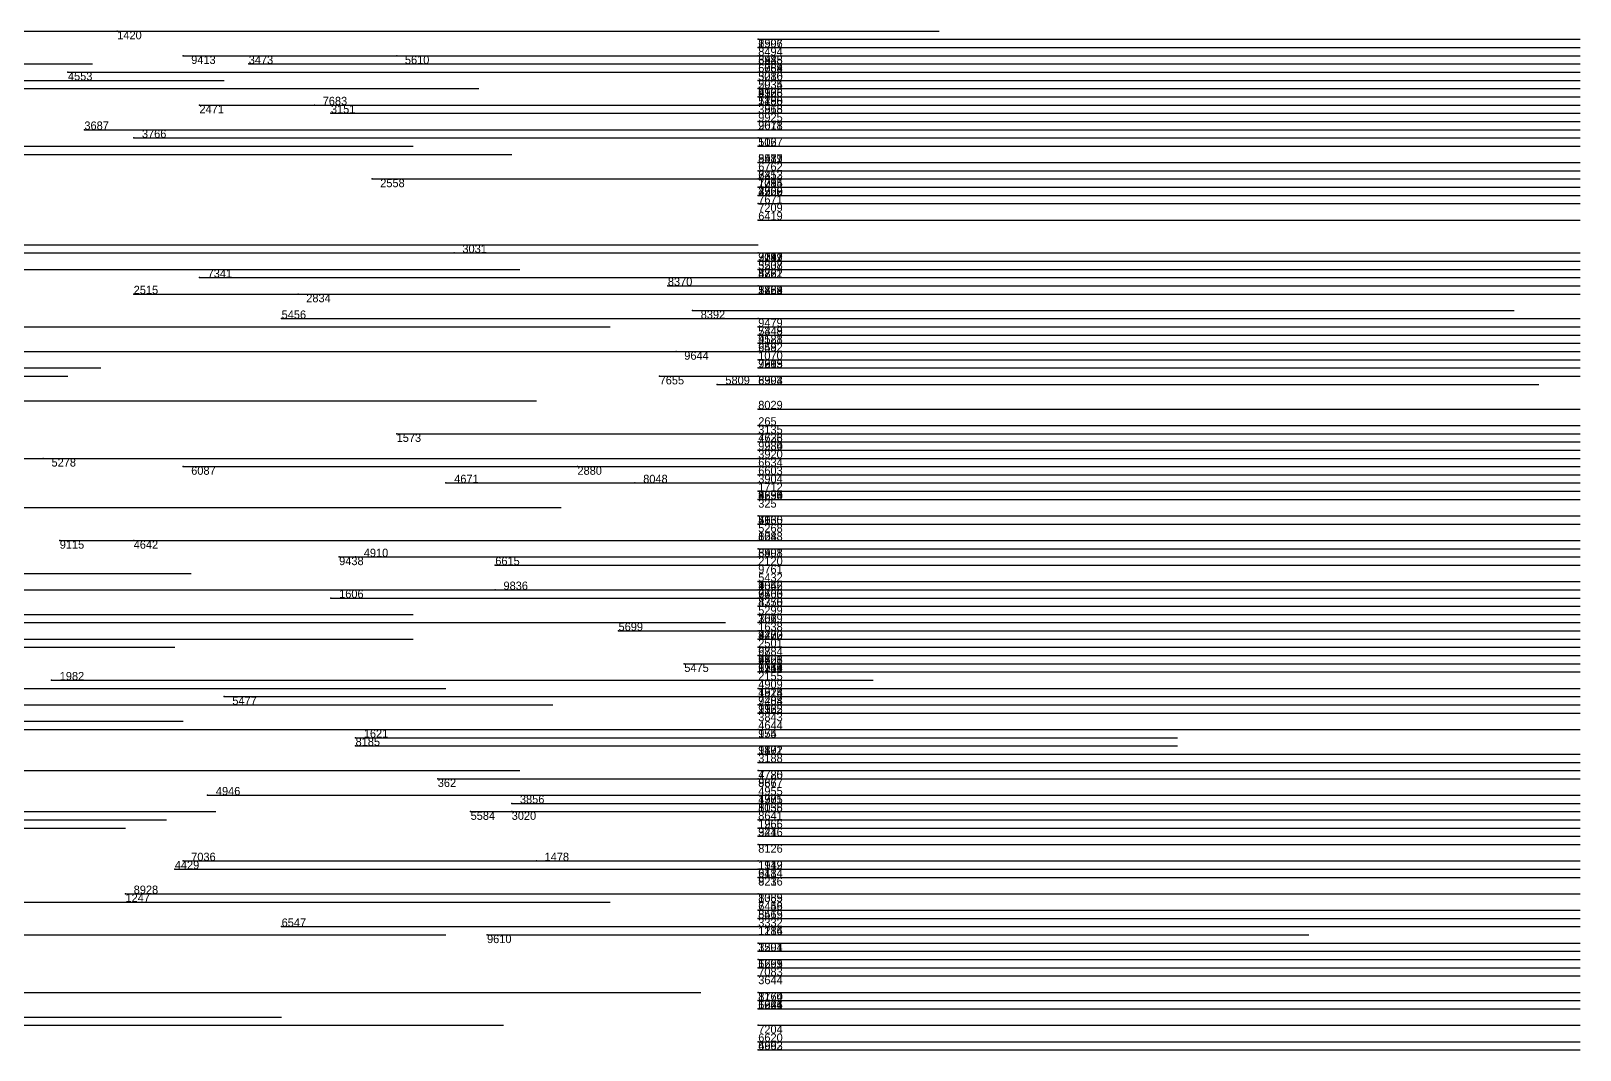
# Model space of a CAD drawing. Extents: x 0 to 1.1, y 0 to 1.
# Drawn here: x 0.9115 to 1.1, y 0.263 to 0.387 of the extents above; entities that cross this region are included whole.
import ezdxf

# ---------------------------------------------------------------- set-up
doc = ezdxf.new("R2010")
doc.units = 0
for name, color, linetype in [('Normals', 1, 'CONTINUOUS'), ('Source_points', 5, 'CONTINUOUS'), ('Text', 3, 'CONTINUOUS')]:
    doc.layers.add(name, color=color, linetype=linetype)

msp = doc.modelspace()

# ---------------------------------------------------------------- linework, layer by layer
at = {"layer": 'Normals', "color": 1}
for p, q in [((0.845, 0.387), (0.945, 0.387)), ((0.922, 0.387, 1), (1.022, 0.387, 1)), ((1, 0.386, 0.827), (1.1, 0.386, 0.827)), ((1, 0.386, 0.888), (1.1, 0.386, 0.888)), ((1, 0.386, 0.52), (1.1, 0.386, 0.52)), ((1, 0.385, 0.668), (1.1, 0.385, 0.668)), ((0.819, 0.383), (0.919, 0.383)), ((0.93, 0.384), (1.03, 0.384)), ((0.938, 0.383), (1.038, 0.383)), ((0.956, 0.384, 1), (1.056, 0.384, 1)), ((1, 0.384, 0.415), (1.1, 0.384, 0.415)), ((1, 0.384, 0.949), (1.1, 0.384, 0.949)), ((1, 0.383, 0.197), (1.1, 0.383, 0.197)), ((1, 0.383, 0.79), (1.1, 0.383, 0.79)), ((1, 0.383, 0.305), (1.1, 0.383, 0.305)), ((1, 0.383, 0.82), (1.1, 0.383, 0.82)), ((0.831, 0.381), (0.931, 0.381)), ((0.836, 0.381, 1), (0.935, 0.381, 1)), ((0.916, 0.382, 1), (1.016, 0.382, 1)), ((1, 0.382, 0.364), (1.1, 0.382, 0.364)), ((1, 0.382, 0.395), (1.1, 0.382, 0.395)), ((1, 0.381, 0.879), (1.1, 0.381, 0.879)), ((1, 0.381, 0.927), (1.1, 0.381, 0.927)), ((1, 0.381, 0.825), (1.1, 0.381, 0.825)), ((0.866, 0.38), (0.966, 0.38)), ((1, 0.38, 0.727), (1.1, 0.38, 0.727)), ((1, 0.379, 0.468), (1.1, 0.379, 0.468)), ((1, 0.379, 0.407), (1.1, 0.379, 0.407)), ((1, 0.379, 0.185), (1.1, 0.379, 0.185)), ((1, 0.379, 0.765), (1.1, 0.379, 0.765)), ((1, 0.379, 0.253), (1.1, 0.379, 0.253)), ((0.932, 0.378), (1.032, 0.378)), ((0.946, 0.378, 1), (1.046, 0.378, 1)), ((1, 0.378, 0.036), (1.1, 0.378, 0.036)), ((1, 0.378, 0.134), (1.1, 0.378, 0.134)), ((0.948, 0.377, 1), (1.048, 0.377, 1)), ((1, 0.377, 0.637), (1.1, 0.377, 0.637)), ((1, 0.376, 0.38), (1.1, 0.376, 0.38)), ((1, 0.376, 0.093), (1.1, 0.376, 0.093)), ((0.918, 0.375, 1), (1.018, 0.375, 1)), ((0.924, 0.374, 1), (1.024, 0.374, 1)), ((1, 0.375, 0.898), (1.1, 0.375, 0.898)), ((1, 0.374, 0.809), (1.1, 0.374, 0.809)), ((0.858, 0.373, 1), (0.958, 0.373, 1)), ((0.87, 0.372, 1), (0.97, 0.372, 1)), ((1, 0.373, 0.86), (1.1, 0.373, 0.86)), ((1, 0.371, 0.142), (1.1, 0.371, 0.142)), ((1, 0.371, 0.224), (1.1, 0.371, 0.224)), ((1, 0.371, 0.751), (1.1, 0.371, 0.751)), ((1, 0.371, 0.516), (1.1, 0.371, 0.516)), ((1, 0.37, 0.6), (1.1, 0.37, 0.6)), ((1, 0.37, 0.535), (1.1, 0.37, 0.535)), ((0.953, 0.369), (1.053, 0.369)), ((1, 0.369, 0.01), (1.1, 0.369, 0.01)), ((1, 0.369, 0.146), (1.1, 0.369, 0.146)), ((1, 0.369, 0.475), (1.1, 0.369, 0.475)), ((1, 0.368, 0.152), (1.1, 0.368, 0.152)), ((1, 0.368, 0.059), (1.1, 0.368, 0.059)), ((1, 0.368, 0.949), (1.1, 0.368, 0.949)), ((1, 0.368, 0.581), (1.1, 0.368, 0.581)), ((1, 0.368, 0.996), (1.1, 0.368, 0.996)), ((1, 0.368, 0.885), (1.1, 0.368, 0.885)), ((1, 0.367, 0.185), (1.1, 0.367, 0.185)), ((1, 0.367, 0.557), (1.1, 0.367, 0.557)), ((1, 0.366, 0.802), (1.1, 0.366, 0.802)), ((1, 0.364, 0.297), (1.1, 0.364, 0.297)), ((0.9, 0.361, 1), (1, 0.361, 1)), ((0.868, 0.36, 1), (0.968, 0.36, 1)), ((0.963, 0.36), (1.063, 0.36)), ((1, 0.36, 0.317), (1.1, 0.36, 0.317)), ((1, 0.36, 0.286), (1.1, 0.36, 0.286)), ((1, 0.36, 0.837), (1.1, 0.36, 0.837)), ((1, 0.359, 0.822), (1.1, 0.359, 0.822)), ((0.853, 0.358, 1), (0.953, 0.358, 1)), ((0.871, 0.358, 1), (0.971, 0.358, 1)), ((0.932, 0.357, 1), (1.032, 0.357, 1)), ((1, 0.358, 0.952), (1.1, 0.358, 0.952)), ((1, 0.358, 0.668), (1.1, 0.358, 0.668)), ((1, 0.358, 0.71), (1.1, 0.358, 0.71)), ((1, 0.357, 0.313), (1.1, 0.357, 0.313)), ((1, 0.357, 0.924), (1.1, 0.357, 0.924)), ((0.924, 0.355), (1.024, 0.355)), ((0.944, 0.355), (1.044, 0.355)), ((0.989, 0.356, 1), (1.089, 0.356, 1)), ((1, 0.356, 0.745), (1.1, 0.356, 0.745)), ((1, 0.356, 0.969), (1.1, 0.356, 0.969)), ((1, 0.355, 0.158), (1.1, 0.355, 0.158)), ((1, 0.355, 0.901), (1.1, 0.355, 0.901)), ((0.992, 0.353), (1.092, 0.353)), ((0.882, 0.351), (0.982, 0.351)), ((0.942, 0.352, 1), (1.042, 0.352, 1)), ((1, 0.352, 0.108), (1.1, 0.352, 0.108)), ((1, 0.351, 0.892), (1.1, 0.351, 0.892)), ((1, 0.35, 0.713), (1.1, 0.35, 0.713)), ((1, 0.35, 0.818), (1.1, 0.35, 0.818)), ((1, 0.349, 0.714), (1.1, 0.349, 0.714)), ((1, 0.349, 0.152), (1.1, 0.349, 0.152)), ((1, 0.349, 0.478), (1.1, 0.349, 0.478)), ((0.905, 0.348, 1), (1.005, 0.348, 1)), ((0.99, 0.348, 1), (1.09, 0.348, 1)), ((1, 0.348, 0.963), (1.1, 0.348, 0.963)), ((1, 0.347, 0.227), (1.1, 0.347, 0.227)), ((0.817, 0.345, 1), (0.916, 0.345, 1)), ((0.821, 0.346, 1), (0.92, 0.346, 1)), ((0.988, 0.345, 1), (1.088, 0.345, 1)), ((1, 0.346, 0.572), (1.1, 0.346, 0.572)), ((1, 0.346, 0.299), (1.1, 0.346, 0.299)), ((1, 0.346, 0.993), (1.1, 0.346, 0.993)), ((1, 0.345, 0.489), (1.1, 0.345, 0.489)), ((1, 0.345, 0.936), (1.1, 0.345, 0.936)), ((0.995, 0.344), (1.095, 0.344)), ((0.873, 0.342), (0.973, 0.342)), ((1, 0.341, 0.254), (1.1, 0.341, 0.254)), ((0.956, 0.338, 1), (1.056, 0.338, 1)), ((1, 0.339, 0.417), (1.1, 0.339, 0.417)), ((1, 0.338, 0.242), (1.1, 0.338, 0.242)), ((1, 0.338, 0.745), (1.1, 0.338, 0.745)), ((1, 0.337, 0.566), (1.1, 0.337, 0.566)), ((1, 0.336, 0.219), (1.1, 0.336, 0.219)), ((1, 0.336, 0.965), (1.1, 0.336, 0.965)), ((0.853, 0.335, 1), (0.953, 0.335, 1)), ((0.897, 0.335), (0.997, 0.335)), ((0.913, 0.335, 1), (1.013, 0.335, 1)), ((0.93, 0.334, 1), (1.03, 0.334, 1)), ((0.978, 0.334), (1.078, 0.334)), ((1, 0.335, 0.398), (1.1, 0.335, 0.398)), ((1, 0.335, 0.921), (1.1, 0.335, 0.921)), ((1, 0.334, 0.574), (1.1, 0.334, 0.574)), ((0.962, 0.332, 1), (1.062, 0.332, 1)), ((0.985, 0.332, 1), (1.085, 0.332, 1)), ((1, 0.333, 0.347), (1.1, 0.333, 0.347)), ((1, 0.332, 0.841), (1.1, 0.332, 0.841)), ((1, 0.331, 0.113), (1.1, 0.331, 0.113)), ((1, 0.331, 0.943), (1.1, 0.331, 0.943)), ((1, 0.33, 0.286), (1.1, 0.33, 0.286)), ((1, 0.33, 0.344), (1.1, 0.33, 0.344)), ((1, 0.33, 0.782), (1.1, 0.33, 0.782)), ((1, 0.33, 0.73), (1.1, 0.33, 0.73)), ((1, 0.33, 0.704), (1.1, 0.33, 0.704)), ((0.876, 0.329, 1), (0.976, 0.329, 1)), ((1, 0.328, 0.164), (1.1, 0.328, 0.164)), ((1, 0.327, 0.677), (1.1, 0.327, 0.677)), ((1, 0.327, 0.518), (1.1, 0.327, 0.518)), ((1, 0.327, 0.946), (1.1, 0.327, 0.946)), ((0.915, 0.325, 1), (1.015, 0.325, 1)), ((0.924, 0.325, 1), (1.024, 0.325, 1)), ((1, 0.325, 0.445), (1.1, 0.325, 0.445)), ((1, 0.325, 0.312), (1.1, 0.325, 0.312)), ((1, 0.325, 0.375), (1.1, 0.325, 0.375)), ((0.949, 0.323, 1), (1.049, 0.323, 1)), ((0.951, 0.323), (1.051, 0.323)), ((1, 0.324, 0.404), (1.1, 0.324, 0.404)), ((1, 0.324, 0.262), (1.1, 0.324, 0.262)), ((1, 0.323, 0.028), (1.1, 0.323, 0.028)), ((0.831, 0.321), (0.931, 0.321)), ((0.968, 0.322), (1.068, 0.322)), ((1, 0.322, 0.362), (1.1, 0.322, 0.362)), ((1, 0.322, 0.462), (1.1, 0.322, 0.462)), ((0.87, 0.319), (0.97, 0.319)), ((0.968, 0.319), (1.068, 0.319)), ((1, 0.32, 0.543), (1.1, 0.32, 0.543)), ((1, 0.319, 0.491), (1.1, 0.319, 0.491)), ((1, 0.319, 0.746), (1.1, 0.319, 0.746)), ((1, 0.319, 0.938), (1.1, 0.319, 0.938)), ((1, 0.319, 0.752), (1.1, 0.319, 0.752)), ((0.948, 0.318, 1), (1.048, 0.318, 1)), ((1, 0.318, 0.251), (1.1, 0.318, 0.251)), ((1, 0.318, 0.4), (1.1, 0.318, 0.4)), ((1, 0.318, 0.505), (1.1, 0.318, 0.505)), ((1, 0.318, 0.381), (1.1, 0.318, 0.381)), ((1, 0.317, 0.394), (1.1, 0.317, 0.394)), ((0.858, 0.316), (0.958, 0.316)), ((0.896, 0.315), (0.996, 0.315)), ((1, 0.316, 0.664), (1.1, 0.316, 0.664)), ((1, 0.316, 0.007), (1.1, 0.316, 0.007)), ((1, 0.315, 0.29), (1.1, 0.315, 0.29)), ((0.858, 0.313), (0.958, 0.313)), ((0.983, 0.314), (1.083, 0.314)), ((1, 0.314, 0.932), (1.1, 0.314, 0.932)), ((1, 0.314, 0.724), (1.1, 0.314, 0.724)), ((1, 0.314, 0.682), (1.1, 0.314, 0.682)), ((1, 0.314, 0.051), (1.1, 0.314, 0.051)), ((1, 0.313, 0.302), (1.1, 0.313, 0.302)), ((0.829, 0.312, 1), (0.929, 0.312, 1)), ((1, 0.312, 0.786), (1.1, 0.312, 0.786)), ((1, 0.312, 0.088), (1.1, 0.312, 0.088)), ((0.991, 0.31), (1.091, 0.31)), ((1, 0.311, 0.598), (1.1, 0.311, 0.598)), ((1, 0.311, 0.274), (1.1, 0.311, 0.274)), ((1, 0.311, 0.911), (1.1, 0.311, 0.911)), ((1, 0.311, 0.173), (1.1, 0.311, 0.173)), ((1, 0.31, 0.791), (1.1, 0.31, 0.791)), ((1, 0.31, 0.356), (1.1, 0.31, 0.356)), ((1, 0.31, 0.58), (1.1, 0.31, 0.58)), ((1, 0.31, 0.03), (1.1, 0.31, 0.03)), ((1, 0.31, 0.94), (1.1, 0.31, 0.94)), ((0.914, 0.308, 1), (1.014, 0.308, 1)), ((1, 0.309, 0.903), (1.1, 0.309, 0.903)), ((1, 0.309, 0.665), (1.1, 0.309, 0.665)), ((1, 0.309, 0.717), (1.1, 0.309, 0.717)), ((0.862, 0.307), (0.962, 0.307)), ((0.935, 0.306, 1), (1.035, 0.306, 1)), ((1, 0.307, 0.878), (1.1, 0.307, 0.878)), ((1, 0.307, 0.591), (1.1, 0.307, 0.591)), ((1, 0.306, 0.762), (1.1, 0.306, 0.762)), ((1, 0.306, 0.707), (1.1, 0.306, 0.707)), ((1, 0.306, 0.511), (1.1, 0.306, 0.511)), ((0.875, 0.305, 1), (0.975, 0.305, 1)), ((1, 0.305, 0.033), (1.1, 0.305, 0.033)), ((1, 0.305, 0.257), (1.1, 0.305, 0.257)), ((1, 0.305, 0.748), (1.1, 0.305, 0.748)), ((1, 0.304, 0.903), (1.1, 0.304, 0.903)), ((1, 0.304, 0.958), (1.1, 0.304, 0.958)), ((0.83, 0.303, 1), (0.93, 0.303, 1)), ((0.9, 0.302, 1), (1, 0.302, 1)), ((1, 0.302, 0.151), (1.1, 0.302, 0.151)), ((1, 0.302, 0.182), (1.1, 0.302, 0.182)), ((1, 0.302, 0.092), (1.1, 0.302, 0.092)), ((0.951, 0.301), (1.051, 0.301)), ((0.951, 0.3), (1.051, 0.3)), ((1, 0.299, 0.729), (1.1, 0.299, 0.729)), ((1, 0.299, 0.977), (1.1, 0.299, 0.977)), ((1, 0.299, 0.561), (1.1, 0.299, 0.561)), ((1, 0.298, 0.646), (1.1, 0.298, 0.646)), ((0.871, 0.297, 1), (0.971, 0.297, 1)), ((0.961, 0.296, 1), (1.061, 0.296, 1)), ((1, 0.297, 0.165), (1.1, 0.297, 0.165)), ((1, 0.296, 0.549), (1.1, 0.296, 0.549)), ((1, 0.296, 0.87), (1.1, 0.296, 0.87)), ((1, 0.296, 0.852), (1.1, 0.296, 0.852)), ((0.933, 0.294), (1.033, 0.294)), ((0.97, 0.293), (1.07, 0.293)), ((1, 0.294, 0.808), (1.1, 0.294, 0.808)), ((1, 0.294, 0.352), (1.1, 0.294, 0.352)), ((1, 0.293, 0.158), (1.1, 0.293, 0.158)), ((1, 0.293, 0.917), (1.1, 0.293, 0.917)), ((1, 0.293, 0.496), (1.1, 0.293, 0.496)), ((1, 0.293, 0.247), (1.1, 0.293, 0.247)), ((1, 0.293, 0.454), (1.1, 0.293, 0.454)), ((0.828, 0.291), (0.928, 0.291)), ((0.834, 0.292), (0.934, 0.292)), ((0.965, 0.292, 1), (1.065, 0.292, 1)), ((0.97, 0.292), (1.07, 0.292)), ((1, 0.292, 0.664), (1.1, 0.292, 0.664)), ((1, 0.291, 0.977), (1.1, 0.291, 0.977)), ((0.823, 0.29, 1), (0.923, 0.29, 1)), ((1, 0.29, 0.006), (1.1, 0.29, 0.006)), ((1, 0.29, 0.382), (1.1, 0.29, 0.382)), ((1, 0.29, 0.688), (1.1, 0.29, 0.688)), ((1, 0.289, 0.122), (1.1, 0.289, 0.122)), ((1, 0.288, 0.499), (1.1, 0.288, 0.499)), ((0.929, 0.285, 1), (1.029, 0.285, 1)), ((0.93, 0.286), (1.03, 0.286)), ((0.973, 0.286, 1), (1.073, 0.286, 1)), ((1, 0.286, 0.102), (1.1, 0.286, 0.102)), ((1, 0.285, 0.32), (1.1, 0.285, 0.32)), ((1, 0.285, 0.733), (1.1, 0.285, 0.733)), ((1, 0.285, 0.991), (1.1, 0.285, 0.991)), ((1, 0.284, 0.879), (1.1, 0.284, 0.879)), ((1, 0.284, 0.724), (1.1, 0.284, 0.724)), ((0.882, 0.281), (0.982, 0.281)), ((0.923, 0.282, 1), (1.023, 0.282, 1)), ((0.923, 0.282, 1), (1.023, 0.282, 1)), ((1, 0.282, 0.072), (1.1, 0.282, 0.072)), ((1, 0.282, 0.286), (1.1, 0.282, 0.286)), ((1, 0.28, 0.717), (1.1, 0.28, 0.717)), ((1, 0.28, 0.119), (1.1, 0.28, 0.119)), ((1, 0.28, 0.201), (1.1, 0.28, 0.201)), ((1, 0.279, 0.548), (1.1, 0.279, 0.548)), ((1, 0.279, 0.865), (1.1, 0.279, 0.865)), ((0.942, 0.278, 1), (1.042, 0.278, 1)), ((1, 0.278, 0.946), (1.1, 0.278, 0.946)), ((1, 0.278, 0.453), (1.1, 0.278, 0.453)), ((0.862, 0.277), (0.962, 0.277)), ((0.967, 0.277), (1.067, 0.277)), ((1, 0.276, 0.522), (1.1, 0.276, 0.522)), ((1, 0.275, 0.116), (1.1, 0.275, 0.116)), ((1, 0.274, 0.761), (1.1, 0.274, 0.761)), ((1, 0.273, 0.865), (1.1, 0.273, 0.865)), ((1, 0.273, 0.552), (1.1, 0.273, 0.552)), ((1, 0.273, 0.347), (1.1, 0.273, 0.347)), ((1, 0.272, 0.127), (1.1, 0.272, 0.127)), ((0.893, 0.27, 1), (0.993, 0.27, 1)), ((1, 0.27, 0.629), (1.1, 0.27, 0.629)), ((1, 0.269, 0.019), (1.1, 0.269, 0.019)), ((1, 0.269, 0.526), (1.1, 0.269, 0.526)), ((1, 0.269, 0.63), (1.1, 0.269, 0.63)), ((1, 0.269, 0.003), (1.1, 0.269, 0.003)), ((1, 0.268, 0.031), (1.1, 0.268, 0.031)), ((0.842, 0.267, 1), (0.942, 0.267, 1)), ((0.869, 0.266), (0.969, 0.266)), ((1, 0.266, 0.91), (1.1, 0.266, 0.91)), ((1, 0.264, 0.561), (1.1, 0.264, 0.561)), ((1, 0.264, 0.377), (1.1, 0.264, 0.377)), ((1, 0.263, 0.748), (1.1, 0.263, 0.748))]:
    msp.add_line(p, q, dxfattribs=at)
at = {"layer": 'Source_points', "color": 5}
for p in [(0.922, 0.387, 1), (1, 0.386, 0.827), (1, 0.386, 0.888), (1, 0.386, 0.52), (1, 0.385, 0.668), (0.93, 0.384), (0.938, 0.383), (0.956, 0.384, 1), (1, 0.384, 0.415), (1, 0.384, 0.949), (1, 0.383, 0.197), (1, 0.383, 0.79), (1, 0.383, 0.305), (1, 0.383, 0.82), (0.916, 0.382, 1), (1, 0.382, 0.364), (1, 0.382, 0.395), (1, 0.381, 0.879), (1, 0.381, 0.927), (1, 0.381, 0.825), (1, 0.38, 0.727), (1, 0.379, 0.468), (1, 0.379, 0.407), (1, 0.379, 0.185), (1, 0.379, 0.765), (1, 0.379, 0.253), (0.932, 0.378), (0.946, 0.378, 1), (1, 0.378, 0.036), (1, 0.378, 0.134), (0.948, 0.377, 1), (1, 0.377, 0.637), (1, 0.376, 0.38), (1, 0.376, 0.093), (0.918, 0.375, 1), (0.924, 0.374, 1), (1, 0.375, 0.898), (1, 0.374, 0.809), (1, 0.373, 0.86), (1, 0.371, 0.142), (1, 0.371, 0.224), (1, 0.371, 0.751), (1, 0.371, 0.516), (1, 0.37, 0.6), (1, 0.37, 0.535), (0.953, 0.369), (1, 0.369, 0.01), (1, 0.369, 0.146), (1, 0.369, 0.475), (1, 0.368, 0.152), (1, 0.368, 0.059), (1, 0.368, 0.949), (1, 0.368, 0.581), (1, 0.368, 0.996), (1, 0.368, 0.885), (1, 0.367, 0.185), (1, 0.367, 0.557), (1, 0.366, 0.802), (1, 0.364, 0.297), (0.963, 0.36), (1, 0.36, 0.317), (1, 0.36, 0.286), (1, 0.36, 0.837), (1, 0.359, 0.822), (0.932, 0.357, 1), (1, 0.358, 0.952), (1, 0.358, 0.668), (1, 0.358, 0.71), (1, 0.357, 0.313), (1, 0.357, 0.924), (0.924, 0.355), (0.944, 0.355), (0.989, 0.356, 1), (1, 0.356, 0.745), (1, 0.356, 0.969), (1, 0.355, 0.158), (1, 0.355, 0.901), (0.992, 0.353), (0.942, 0.352, 1), (1, 0.352, 0.108), (1, 0.351, 0.892), (1, 0.35, 0.713), (1, 0.35, 0.818), (1, 0.349, 0.714), (1, 0.349, 0.152), (1, 0.349, 0.478), (0.99, 0.348, 1), (1, 0.348, 0.963), (1, 0.347, 0.227), (0.988, 0.345, 1), (1, 0.346, 0.572), (1, 0.346, 0.299), (1, 0.346, 0.993), (1, 0.345, 0.489), (1, 0.345, 0.936), (0.995, 0.344), (1, 0.341, 0.254), (0.956, 0.338, 1), (1, 0.339, 0.417), (1, 0.338, 0.242), (1, 0.338, 0.745), (1, 0.337, 0.566), (1, 0.336, 0.219), (1, 0.336, 0.965), (0.913, 0.335, 1), (0.93, 0.334, 1), (0.978, 0.334), (1, 0.335, 0.398), (1, 0.335, 0.921), (1, 0.334, 0.574), (0.962, 0.332, 1), (0.985, 0.332, 1), (1, 0.333, 0.347), (1, 0.332, 0.841), (1, 0.331, 0.113), (1, 0.331, 0.943), (1, 0.33, 0.286), (1, 0.33, 0.344), (1, 0.33, 0.782), (1, 0.33, 0.73), (1, 0.33, 0.704), (1, 0.328, 0.164), (1, 0.327, 0.677), (1, 0.327, 0.518), (1, 0.327, 0.946), (0.915, 0.325, 1), (0.924, 0.325, 1), (1, 0.325, 0.445), (1, 0.325, 0.312), (1, 0.325, 0.375), (0.949, 0.323, 1), (0.951, 0.323), (1, 0.324, 0.404), (1, 0.324, 0.262), (1, 0.323, 0.028), (0.968, 0.322), (1, 0.322, 0.362), (1, 0.322, 0.462), (0.968, 0.319), (1, 0.32, 0.543), (1, 0.319, 0.491), (1, 0.319, 0.746), (1, 0.319, 0.938), (1, 0.319, 0.752), (0.948, 0.318, 1), (1, 0.318, 0.251), (1, 0.318, 0.4), (1, 0.318, 0.505), (1, 0.318, 0.381), (1, 0.317, 0.394), (1, 0.316, 0.664), (1, 0.316, 0.007), (1, 0.315, 0.29), (0.983, 0.314), (1, 0.314, 0.932), (1, 0.314, 0.724), (1, 0.314, 0.682), (1, 0.314, 0.051), (1, 0.313, 0.302), (1, 0.312, 0.786), (1, 0.312, 0.088), (0.991, 0.31), (1, 0.311, 0.598), (1, 0.311, 0.274), (1, 0.311, 0.911), (1, 0.311, 0.173), (1, 0.31, 0.791), (1, 0.31, 0.356), (1, 0.31, 0.58), (1, 0.31, 0.03), (1, 0.31, 0.94), (0.914, 0.308, 1), (1, 0.309, 0.903), (1, 0.309, 0.665), (1, 0.309, 0.717), (0.935, 0.306, 1), (1, 0.307, 0.878), (1, 0.307, 0.591), (1, 0.306, 0.762), (1, 0.306, 0.707), (1, 0.306, 0.511), (1, 0.305, 0.033), (1, 0.305, 0.257), (1, 0.305, 0.748), (1, 0.304, 0.903), (1, 0.304, 0.958), (1, 0.302, 0.151), (1, 0.302, 0.182), (1, 0.302, 0.092), (0.951, 0.301), (0.951, 0.3), (1, 0.299, 0.729), (1, 0.299, 0.977), (1, 0.299, 0.561), (1, 0.298, 0.646), (0.961, 0.296, 1), (1, 0.297, 0.165), (1, 0.296, 0.549), (1, 0.296, 0.87), (1, 0.296, 0.852), (0.933, 0.294), (0.97, 0.293), (1, 0.294, 0.808), (1, 0.294, 0.352), (1, 0.293, 0.158), (1, 0.293, 0.917), (1, 0.293, 0.496), (1, 0.293, 0.247), (1, 0.293, 0.454), (0.965, 0.292, 1), (0.97, 0.292), (1, 0.292, 0.664), (1, 0.291, 0.977), (1, 0.29, 0.006), (1, 0.29, 0.382), (1, 0.29, 0.688), (1, 0.289, 0.122), (1, 0.288, 0.499), (0.929, 0.285, 1), (0.93, 0.286), (0.973, 0.286, 1), (1, 0.286, 0.102), (1, 0.285, 0.32), (1, 0.285, 0.733), (1, 0.285, 0.991), (1, 0.284, 0.879), (1, 0.284, 0.724), (0.923, 0.282, 1), (0.923, 0.282, 1), (1, 0.282, 0.072), (1, 0.282, 0.286), (1, 0.28, 0.717), (1, 0.28, 0.119), (1, 0.28, 0.201), (1, 0.279, 0.548), (1, 0.279, 0.865), (0.942, 0.278, 1), (1, 0.278, 0.946), (1, 0.278, 0.453), (0.967, 0.277), (1, 0.276, 0.522), (1, 0.275, 0.116), (1, 0.274, 0.761), (1, 0.273, 0.865), (1, 0.273, 0.552), (1, 0.273, 0.347), (1, 0.272, 0.127), (1, 0.27, 0.629), (1, 0.269, 0.019), (1, 0.269, 0.526), (1, 0.269, 0.63), (1, 0.269, 0.003), (1, 0.268, 0.031), (1, 0.266, 0.91), (1, 0.264, 0.561), (1, 0.264, 0.377), (1, 0.263, 0.748)]:
    msp.add_point(p, dxfattribs=at)

# ---------------------------------------------------------------- texts
at = {"layer": 'Text', "color": 3}
for s, p in [('1420', (0.922, 0.386, 1)), ('8494', (1, 0.384, 0.668)), ('2907', (1, 0.385, 0.888)), ('6997', (1, 0.385, 0.52)), ('1596', (1, 0.385, 0.827)), ('9413', (0.931, 0.383)), ('3473', (0.938, 0.383)), ('5610', (0.957, 0.383, 1)), ('3228', (1, 0.383, 0.415)), ('5084', (1, 0.382, 0.364)), ('5768', (1, 0.382, 0.197)), ('8823', (1, 0.383, 0.82)), ('6488', (1, 0.383, 0.79)), ('6945', (1, 0.383, 0.949)), ('6869', (1, 0.382, 0.305)), ('4553', (0.916, 0.381, 1)), ('3086', (1, 0.381, 0.927)), ('5210', (1, 0.381, 0.395)), ('5934', (1, 0.38, 0.825)), ('2035', (1, 0.38, 0.879)), ('7683', (0.947, 0.378, 1)), ('4936', (1, 0.379, 0.185)), ('5908', (1, 0.379, 0.765)), ('5498', (1, 0.378, 0.134)), ('916', (1, 0.379, 0.468)), ('6325', (1, 0.379, 0.727)), ('7285', (1, 0.378, 0.253)), ('1150', (1, 0.378, 0.407)), ('2471', (0.932, 0.377)), ('3151', (0.948, 0.377, 1)), ('3815', (1, 0.377, 0.637)), ('3968', (1, 0.377, 0.036)), ('9925', (1, 0.376, 0.093)), ('3687', (0.918, 0.375, 1)), ('9611', (1, 0.375, 0.898)), ('2078', (1, 0.375, 0.38)), ('3766', (0.925, 0.374, 1)), ('5167', (1, 0.373, 0.809)), ('1027', (1, 0.373, 0.86)), ('5571', (1, 0.371, 0.142)), ('8917', (1, 0.371, 0.751)), ('9489', (1, 0.371, 0.516)), ('3452', (1, 0.369, 0.6)), ('6762', (1, 0.37, 0.224)), ('6213', (1, 0.369, 0.535)), ('7352', (1, 0.369, 0.475)), ('2558', (0.954, 0.368)), ('4729', (1, 0.367, 0.185)), ('3750', (1, 0.367, 0.581)), ('7084', (1, 0.368, 0.146)), ('7294', (1, 0.368, 0.996)), ('2208', (1, 0.367, 0.059)), ('2962', (1, 0.367, 0.949)), ('7503', (1, 0.367, 0.885)), ('1015', (1, 0.368, 0.152)), ('1714', (1, 0.368, 0.01)), ('7671', (1, 0.366, 0.557)), ('7209', (1, 0.365, 0.802)), ('6419', (1, 0.364, 0.297)), ('3031', (0.964, 0.36)), ('3092', (1, 0.359, 0.317)), ('3717', (1, 0.359, 0.286)), ('3237', (1, 0.358, 0.952)), ('5508', (1, 0.358, 0.668)), ('9231', (1, 0.359, 0.837)), ('7149', (1, 0.359, 0.822)), ('7341', (0.933, 0.357, 1)), ('8370', (0.989, 0.356, 1)), ('482', (1, 0.357, 0.313)), ('5762', (1, 0.357, 0.924)), ('8281', (1, 0.357, 0.71)), ('2515', (0.924, 0.355)), ('2834', (0.945, 0.354)), ('3462', (1, 0.355, 0.158)), ('5223', (1, 0.355, 0.901)), ('2889', (1, 0.355, 0.969)), ('1724', (1, 0.355, 0.745)), ('5456', (0.942, 0.352, 1)), ('8392', (0.993, 0.352)), ('5449', (1, 0.35, 0.892)), ('9479', (1, 0.351, 0.108)), ('7348', (1, 0.35, 0.818)), ('4181', (1, 0.349, 0.713)), ('9528', (1, 0.349, 0.478)), ('9492', (1, 0.348, 0.152)), ('658', (1, 0.348, 0.714)), ('9644', (0.991, 0.347, 1)), ('9605', (1, 0.346, 0.993)), ('9999', (1, 0.346, 0.227)), ('7215', (1, 0.346, 0.572)), ('7363', (1, 0.346, 0.299)), ('1070', (1, 0.347, 0.963)), ('7655', (0.988, 0.344, 1)), ('5809', (0.996, 0.344)), ('8393', (1, 0.344, 0.936)), ('6904', (1, 0.344, 0.489)), ('8029', (1, 0.341, 0.254)), ('265', (1, 0.339, 0.417)), ('1573', (0.956, 0.337, 1)), ('4738', (1, 0.337, 0.745)), ('3135', (1, 0.338, 0.242)), ('7626', (1, 0.337, 0.566)), ('3920', (1, 0.335, 0.398)), ('9280', (1, 0.336, 0.219)), ('9934', (1, 0.336, 0.965)), ('5278', (0.914, 0.334, 1)), ('6087', (0.931, 0.333, 1)), ('2880', (0.978, 0.333)), ('6634', (1, 0.334, 0.921)), ('6603', (1, 0.333, 0.574)), ('4671', (0.963, 0.332, 1)), ('8048', (0.986, 0.332, 1)), ('3904', (1, 0.332, 0.347)), ('1712', (1, 0.331, 0.841)), ('4690', (1, 0.33, 0.113)), ('383', (1, 0.33, 0.344)), ('3893', (1, 0.33, 0.782)), ('325', (1, 0.329, 0.286)), ('9236', (1, 0.33, 0.73)), ('9356', (1, 0.33, 0.704)), ('6334', (1, 0.33, 0.943)), ('416', (1, 0.327, 0.164)), ('5630', (1, 0.327, 0.518)), ('7965', (1, 0.327, 0.946)), ('5268', (1, 0.326, 0.677)), ('9115', (0.915, 0.324, 1)), ('4642', (0.924, 0.324, 1)), ('8238', (1, 0.325, 0.375)), ('6583', (1, 0.325, 0.312)), ('1043', (1, 0.325, 0.445)), ('9438', (0.949, 0.322, 1)), ('4910', (0.952, 0.323)), ('6615', (0.968, 0.322)), ('3908', (1, 0.323, 0.028)), ('8491', (1, 0.323, 0.262)), ('65', (1, 0.323, 0.404)), ('2120', (1, 0.322, 0.362)), ('5432', (1, 0.32, 0.543)), ('9761', (1, 0.321, 0.462)), ('1606', (0.949, 0.318, 1)), ('9836', (0.969, 0.319)), ('4042', (1, 0.319, 0.746)), ('9566', (1, 0.319, 0.752)), ('9506', (1, 0.318, 0.938)), ('6760', (1, 0.318, 0.4)), ('7463', (1, 0.318, 0.505)), ('1056', (1, 0.319, 0.491)), ('4358', (1, 0.317, 0.251)), ('5299', (1, 0.316, 0.394)), ('8770', (1, 0.317, 0.381)), ('5699', (0.983, 0.314)), ('3569', (1, 0.315, 0.007)), ('201', (1, 0.315, 0.29)), ('1629', (1, 0.315, 0.664)), ('1638', (1, 0.314, 0.932)), ('4223', (1, 0.313, 0.682)), ('3772', (1, 0.313, 0.724)), ('920', (1, 0.313, 0.302)), ('7450', (1, 0.313, 0.051)), ('2501', (1, 0.312, 0.786)), ('9784', (1, 0.311, 0.088)), ('688', (1, 0.311, 0.274)), ('5475', (0.991, 0.309)), ('4323', (1, 0.31, 0.356)), ('4608', (1, 0.31, 0.58)), ('5703', (1, 0.31, 0.911)), ('9856', (1, 0.31, 0.94)), ('9154', (1, 0.309, 0.03)), ('64', (1, 0.31, 0.598)), ('7651', (1, 0.31, 0.173)), ('6241', (1, 0.309, 0.717)), ('1719', (1, 0.309, 0.903)), ('1966', (1, 0.309, 0.791)), ('1982', (0.915, 0.308, 1)), ('4909', (1, 0.307, 0.591)), ('2155', (1, 0.308, 0.665)), ('5477', (0.936, 0.305, 1)), ('4524', (1, 0.306, 0.878)), ('9204', (1, 0.305, 0.748)), ('7488', (1, 0.305, 0.511)), ('1815', (1, 0.306, 0.762)), ('1928', (1, 0.306, 0.707)), ('3843', (1, 0.303, 0.958)), ('9135', (1, 0.304, 0.257)), ('2922', (1, 0.304, 0.903)), ('1362', (1, 0.304, 0.033)), ('1621', (0.952, 0.301)), ('4644', (1, 0.302, 0.092)), ('955', (1, 0.301, 0.182)), ('174', (1, 0.301, 0.151)), ('8185', (0.951, 0.3)), ('919', (1, 0.299, 0.729)), ('1401', (1, 0.299, 0.977)), ('1872', (1, 0.299, 0.561)), ('3188', (1, 0.298, 0.646)), ('362', (0.961, 0.295, 1)), ('4780', (1, 0.296, 0.165)), ('866', (1, 0.295, 0.549)), ('9877', (1, 0.295, 0.852)), ('7725', (1, 0.296, 0.87)), ('4946', (0.934, 0.294)), ('4955', (1, 0.294, 0.352)), ('3856', (0.971, 0.293)), ('4385', (1, 0.293, 0.808)), ('503', (1, 0.292, 0.917)), ('3035', (1, 0.292, 0.454)), ('8055', (1, 0.292, 0.664)), ('197', (1, 0.293, 0.158)), ('1701', (1, 0.293, 0.247)), ('1138', (1, 0.292, 0.496)), ('5584', (0.965, 0.291, 1)), ('3020', (0.97, 0.291)), ('8641', (1, 0.291, 0.977)), ('1265', (1, 0.29, 0.006)), ('1956', (1, 0.29, 0.382)), ('3246', (1, 0.289, 0.122)), ('9416', (1, 0.289, 0.688)), ('7036', (0.931, 0.286)), ('1478', (0.974, 0.286, 1)), ('8126', (1, 0.287, 0.499)), ('4429', (0.929, 0.285, 1)), ('918', (1, 0.284, 0.32)), ('6414', (1, 0.284, 0.991)), ('1112', (1, 0.285, 0.102)), ('1949', (1, 0.285, 0.733)), ('8928', (0.924, 0.282, 1)), ('921', (1, 0.283, 0.879)), ('8236', (1, 0.283, 0.724)), ('1247', (0.923, 0.281, 1)), ('8355', (1, 0.281, 0.286)), ('6456', (1, 0.28, 0.119)), ('7449', (1, 0.28, 0.201)), ('1089', (1, 0.281, 0.072)), ('6547', (0.942, 0.278, 1)), ('5569', (1, 0.279, 0.717)), ('3332', (1, 0.278, 0.548)), ('8415', (1, 0.279, 0.865)), ('1186', (1, 0.277, 0.946)), ('1214', (1, 0.277, 0.453)), ('9610', (0.967, 0.276)), ('3201', (1, 0.275, 0.116)), ('1594', (1, 0.275, 0.522)), ('5561', (1, 0.273, 0.761)), ('6295', (1, 0.273, 0.552)), ('1669', (1, 0.273, 0.865)), ('3644', (1, 0.271, 0.127)), ('7083', (1, 0.272, 0.347)), ('8774', (1, 0.269, 0.003)), ('1160', (1, 0.269, 0.629)), ('52', (1, 0.268, 0.019)), ('5946', (1, 0.268, 0.031)), ('6061', (1, 0.268, 0.63)), ('1524', (1, 0.268, 0.526)), ('7204', (1, 0.265, 0.91)), ('4963', (1, 0.263, 0.561)), ('6620', (1, 0.264, 0.377)), ('6692', (1, 0.263, 0.748))]:
    msp.add_text(s, height=0.001, dxfattribs=at).set_placement(p)

doc.saveas('drawing.dxf')
